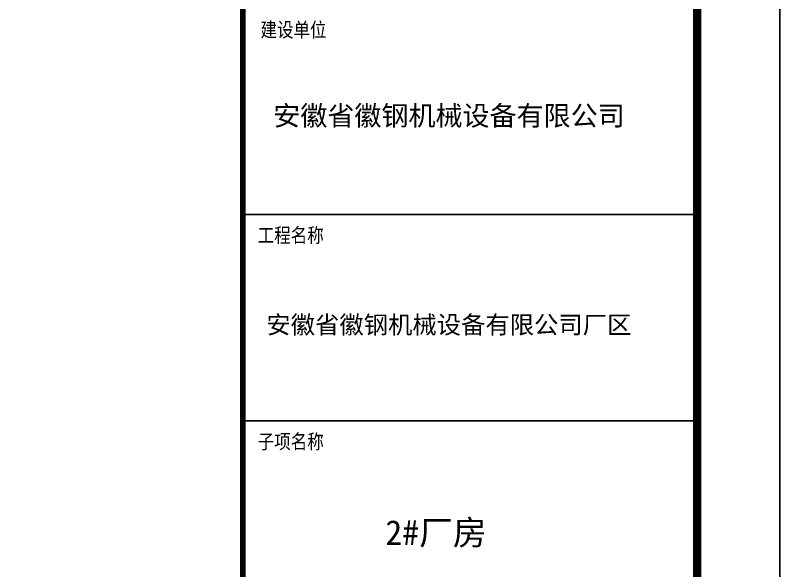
# Model space of a CAD drawing. Extents: x -21908402 to 2288787, y 79687 to 5079726.
# Drawn here: x 2245374 to 2263887, y 456980 to 470446 of the extents above; entities that cross this region are included whole.
import ezdxf

# ---------------------------------------------------------------- set-up
doc = ezdxf.new("R2010")
doc.units = 0
doc.header["$LTSCALE"] = 1000
doc.layers.get('0').update_dxf_attribs({"linetype": 'CONTINUOUS'})
for name, color, linetype in [('1', 140, 'CONTINUOUS'), ('PP-PM-TK', 7, 'CONTINUOUS'), ('PUB_TEXT', 7, 'CONTINUOUS'), ('PUB_TITLE', 4, 'CONTINUOUS')]:
    doc.layers.add(name, color=color, linetype=linetype)
doc.styles.add('-黑体', font='simhei.ttf', dxfattribs={"width": 0.8})
doc.styles.add('TQ', font='txt.shx', dxfattribs={"width": 0.8, "bigfont": 'hztxt.shx'})

# ---------------------------------------------------------------- blocks, each defined once
blk = doc.blocks.new('TKL')
at = {"layer": '1'}
for p, q in [((2296643, 460235), (2307643, 460235)), ((2296643, 455235), (2307643, 455235))]:
    blk.add_line(p, q, dxfattribs=at)
at = {"layer": 'PP-PM-TK', "color": 4, "const_width": 140}
blk.add_lwpolyline([(2296643, 547507), (2296643, 432707)], dxfattribs=at)
at = {"layer": 'PUB_TEXT', "color": 2, "style": 'TQ'}
for s, p in [('建设单位', (2297068, 464500)), ('工程名称', (2297001, 459518)), ('子项名称', (2297001, 454517))]:
    blk.add_text(s, height=400, dxfattribs=at).set_placement(p)
at = {"layer": 'PUB_TITLE', "color": 255, "style": '-黑体'}
for s, height, p in [('安徽省徽钢机械设备有限公司', 480, (2297378, 462391)), ('安徽省徽钢机械设备有限公司厂区', 432, (2297211, 457347)), ('2#厂房', 600, (2300093, 452225))]:
    blk.add_text(s, height=height, dxfattribs=at).set_placement(p)

msp = doc.modelspace()

# ---------------------------------------------------------------- linework, layer by layer
at = {"layer": 'PUB_TITLE'}
msp.add_lwpolyline([(2095686.8, 436087.5), (2263886.8, 436087.5), (2263886.8, 554887.5), (2095686.8, 554887.5)], close=True, dxfattribs=at)
at = {"layer": 'PUB_TITLE', "const_width": 200}
msp.add_lwpolyline([(2100686.8, 438087.5), (2261886.8, 438087.5), (2261886.8, 552887.5), (2100686.8, 552887.5)], close=True, dxfattribs=at)

# ---------------------------------------------------------------- block references
msp.add_blockref('TKL', (-45755.9, 5380.8))

doc.saveas('drawing.dxf')
